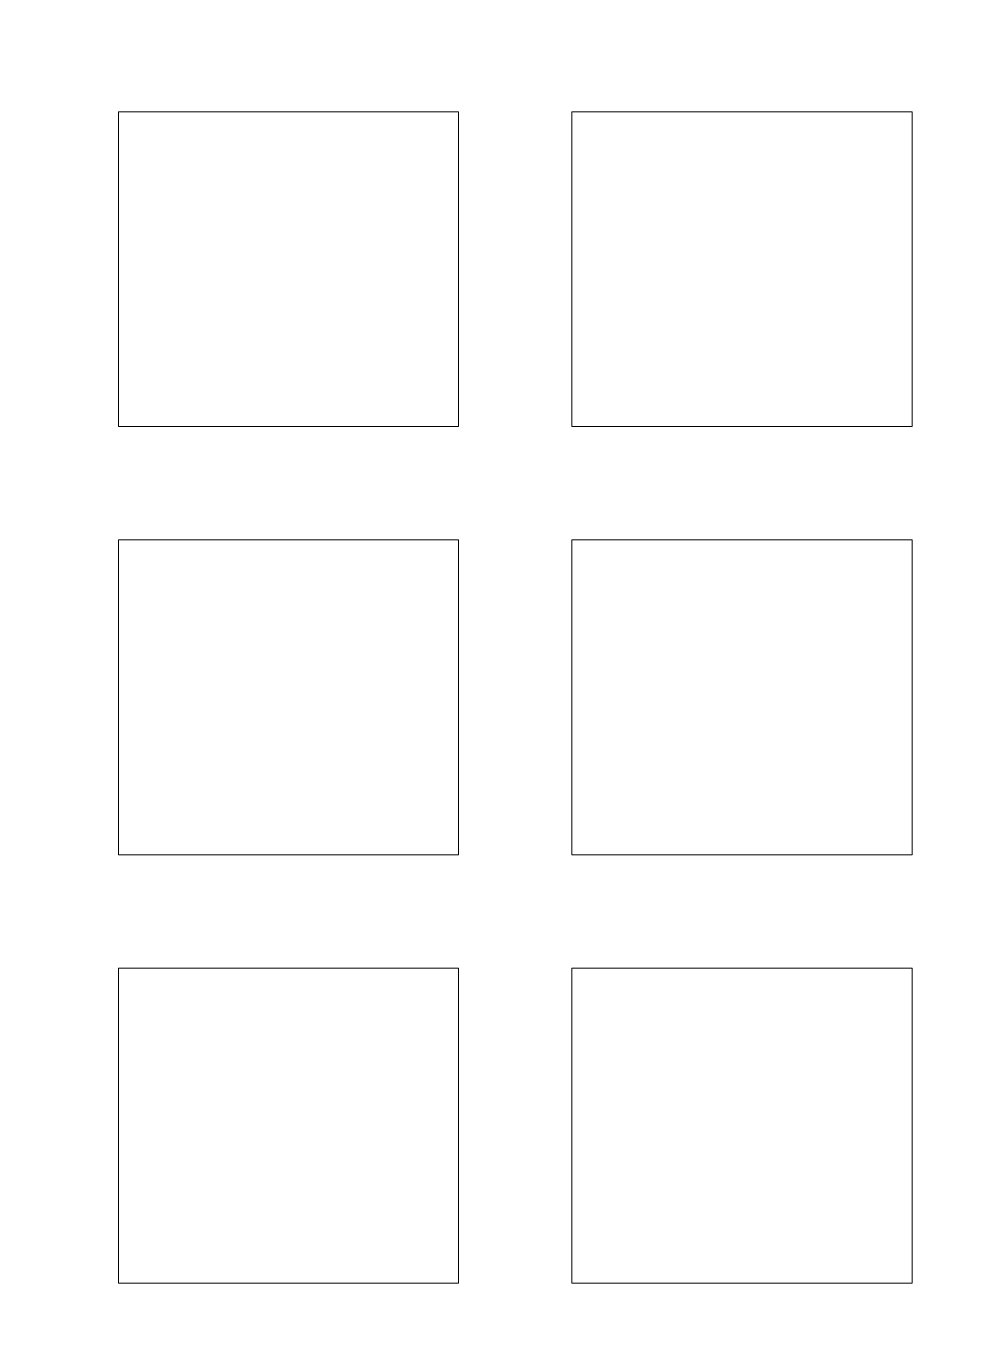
# Model space of a CAD drawing. Header units: millimetres. Extents: x 3554773 to 3850347, y -1853213 to -1653133.
# Drawn here: x 3620093 to 3621797, y -1701506 to -1699163 of the extents above; entities that cross this region are included whole.
import ezdxf

# ---------------------------------------------------------------- set-up
doc = ezdxf.new("R2010")
doc.units = ezdxf.units.MM
doc.header["$MEASUREMENT"] = 0
doc.set_wipeout_variables(frame=1)
doc.linetypes.add('Wipeout_Contour', pattern=[1000, 0, -1000])
doc.layers.add('Structural - Bearing', color=7, linetype='Continuous')
doc.layers.add('Structural - Bearing_Pen_No__3', color=7, linetype='Continuous', lineweight=18, true_color=0xff6600)

msp = doc.modelspace()

# ---------------------------------------------------------------- wipeouts: each hides what was drawn before it
at = {"color": 254, "linetype": 'Wipeout_Contour', "lineweight": 0, "ltscale": 32554641.88997252}
msp.add_wipeout([(3618066.4, -1696720.4), (3618066.4, -1706321.2), (3634378.4, -1706321.2), (3634378.4, -1696720.4), (3633300, -1696720.4), (3633300, -1704000.2), (3619144.9, -1704000.2), (3619144.9, -1696720.4)], dxfattribs=at).dxf.layer = 'Structural - Bearing'

# ---------------------------------------------------------------- next in the draw order: wipeouts: each hides what was drawn before it
at = {"color": 254, "linetype": 'Wipeout_Contour', "lineweight": 0, "ltscale": 16271685.5724522}
msp.add_wipeout([(3620863.7, -1699315.5), (3620257.1, -1699315.5), (3620257.1, -1699877.2), (3620863.7, -1699877.2)], dxfattribs=at).dxf.layer = 'Structural - Bearing'
at = {"color": 254, "linetype": 'Wipeout_Contour', "lineweight": 0, "ltscale": 16272409.89349619}
msp.add_wipeout([(3621065.9, -1699877.2), (3621672.6, -1699877.2), (3621672.6, -1699315.5), (3621065.9, -1699315.5)], dxfattribs=at).dxf.layer = 'Structural - Bearing'
at = {"color": 254, "linetype": 'Wipeout_Contour', "lineweight": 0, "ltscale": 16272006.37022215}
msp.add_wipeout([(3620863.7, -1700079.4), (3620257.1, -1700079.4), (3620257.1, -1700641.2), (3620863.7, -1700641.2)], dxfattribs=at).dxf.layer = 'Structural - Bearing'
at = {"color": 254, "linetype": 'Wipeout_Contour', "lineweight": 0, "ltscale": 16272730.676987}
msp.add_wipeout([(3621672.6, -1700079.4), (3621065.9, -1700079.4), (3621065.9, -1700641.2), (3621672.6, -1700641.2)], dxfattribs=at).dxf.layer = 'Structural - Bearing'
at = {"color": 254, "linetype": 'Wipeout_Contour', "lineweight": 0, "ltscale": 16272327.1966649}
msp.add_wipeout([(3620863.7, -1700843.4), (3620257.1, -1700843.4), (3620257.1, -1701405.1), (3620863.7, -1701405.1)], dxfattribs=at).dxf.layer = 'Structural - Bearing'
at = {"color": 254, "linetype": 'Wipeout_Contour', "lineweight": 0, "ltscale": 16273051.4891499}
msp.add_wipeout([(3621065.9, -1700843.4), (3621065.9, -1701405.1), (3621672.6, -1701405.1), (3621672.6, -1700843.4)], dxfattribs=at).dxf.layer = 'Structural - Bearing'

# ---------------------------------------------------------------- next in the draw order: linework, layer by layer
at = {"layer": 'Structural - Bearing_Pen_No__3', "linetype": 'Continuous'}
for p, q in [((3620257.1, -1699877.2), (3620257.1, -1699315.5)), ((3620257.1, -1699315.5), (3620863.7, -1699315.5)), ((3620863.7, -1699315.5), (3620863.7, -1699877.2)), ((3621065.9, -1699877.2), (3621065.9, -1699315.5)), ((3621065.9, -1699315.5), (3621672.6, -1699315.5)), ((3621672.6, -1699315.5), (3621672.6, -1699877.2)), ((3620257.1, -1699877.2), (3620863.7, -1699877.2)), ((3621065.9, -1699877.2), (3621672.6, -1699877.2)), ((3620257.1, -1700641.2), (3620257.1, -1700079.4)), ((3620257.1, -1700079.4), (3620863.7, -1700079.4)), ((3620863.7, -1700079.4), (3620863.7, -1700641.2)), ((3621065.9, -1700641.2), (3621065.9, -1700079.4)), ((3621065.9, -1700079.4), (3621672.6, -1700079.4)), ((3621672.6, -1700079.4), (3621672.6, -1700641.2)), ((3620257.1, -1700641.2), (3620863.7, -1700641.2)), ((3621065.9, -1700641.2), (3621672.6, -1700641.2)), ((3620257.1, -1701405.1), (3620257.1, -1700843.4)), ((3620257.1, -1700843.4), (3620863.7, -1700843.4)), ((3620863.7, -1700843.4), (3620863.7, -1701405.1)), ((3621065.9, -1701405.1), (3621065.9, -1700843.4)), ((3621065.9, -1700843.4), (3621672.6, -1700843.4)), ((3621672.6, -1700843.4), (3621672.6, -1701405.1)), ((3620257.1, -1701405.1), (3620863.7, -1701405.1)), ((3621065.9, -1701405.1), (3621672.6, -1701405.1))]:
    msp.add_line(p, q, dxfattribs=at)

doc.saveas('drawing.dxf')
